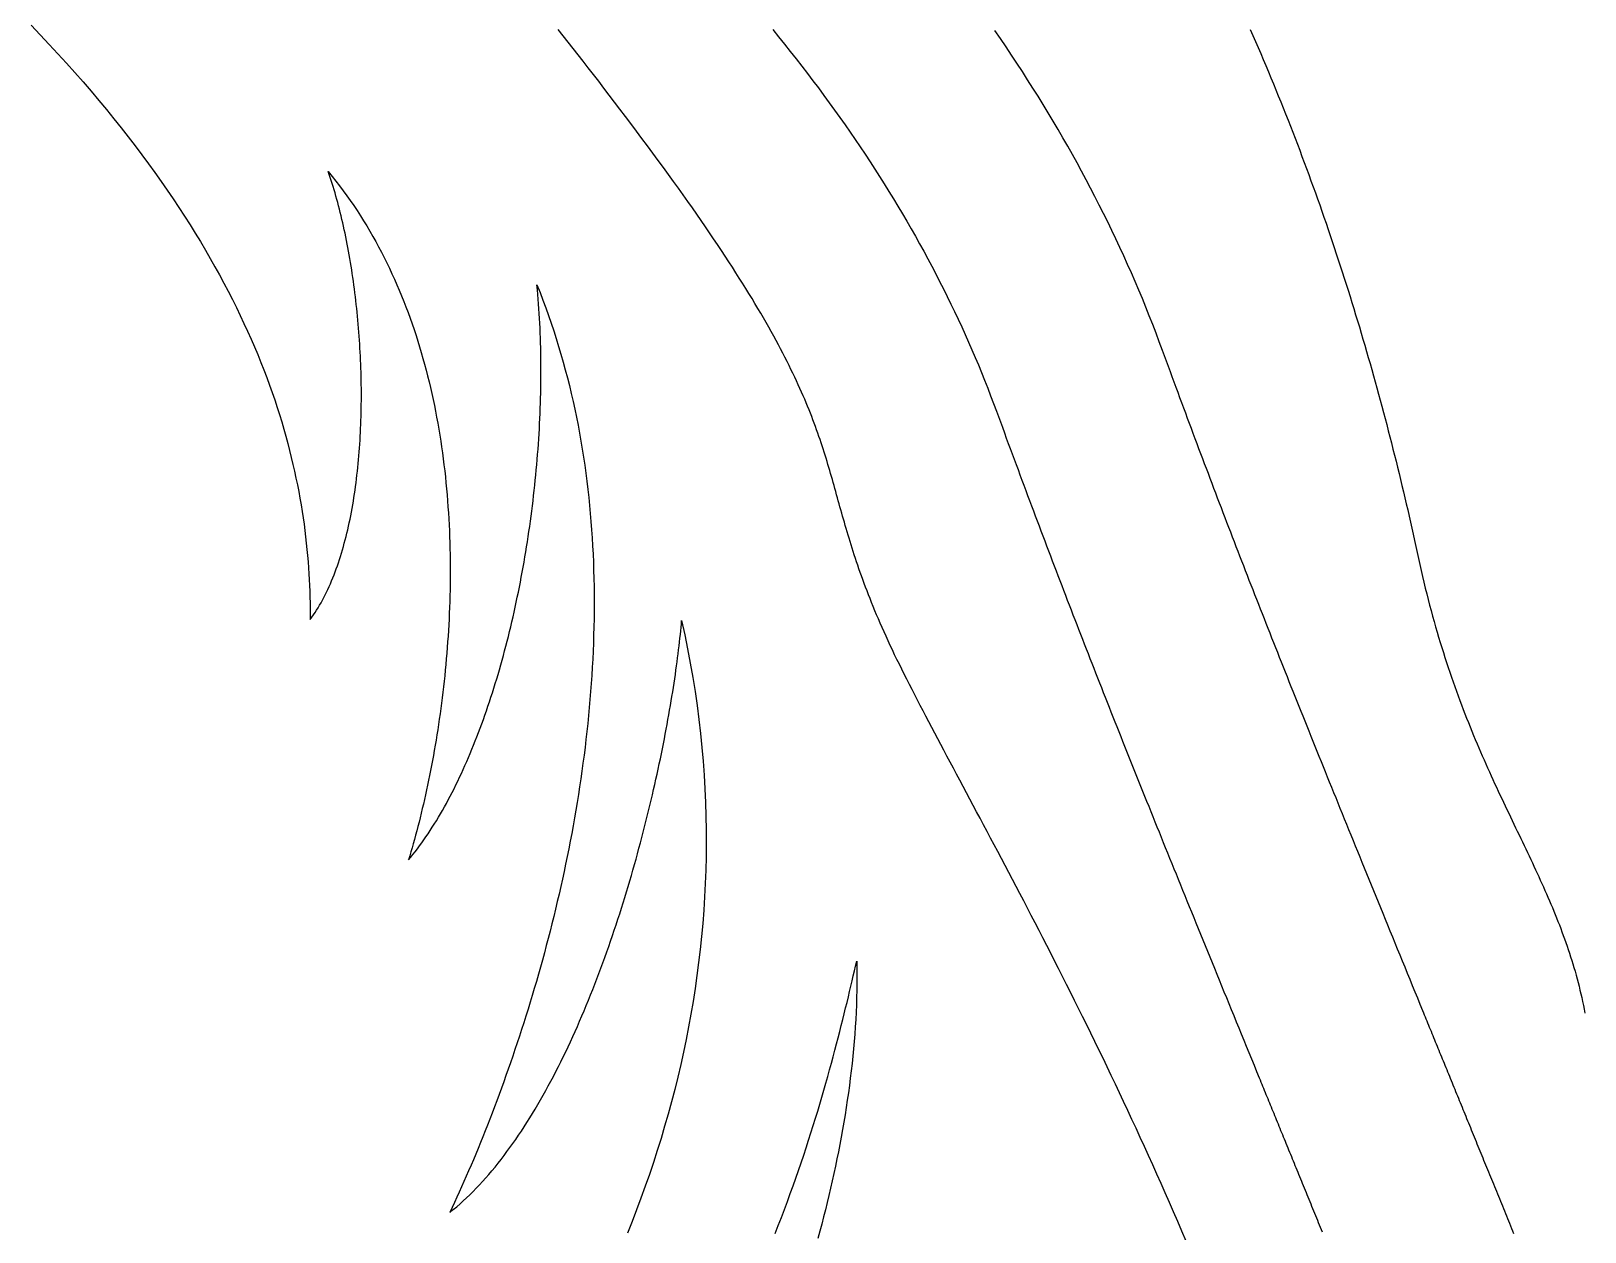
# Model space of a CAD drawing. Extents: x 5 to 105, y 2 to 136.
# Drawn here: x 67.55 to 79.11, y 52.57 to 61.5 of the extents above; entities that cross this region are included whole.
import ezdxf

# ---------------------------------------------------------------- set-up
doc = ezdxf.new("R2010")
doc.units = 0
doc.layers.get('0').update_dxf_attribs({"linetype": 'CONTINUOUS'})

msp = doc.modelspace()

# ---------------------------------------------------------------- linework, layer by layer
at = {"color": 7}
msp.add_lwpolyline([(69.6278, 57.1214), (69.6278, 57.1214)], close=True, dxfattribs=at)
for points in [[(67.5504, 61.5413, 0), (67.6184, 61.4702, 0), (67.685, 61.3995, 0), (67.7501, 61.329, 0), (67.8138, 61.259, 0), (67.876, 61.1892, 0), (67.9369, 61.1198, 0), (67.9964, 61.0508, 0), (68.0545, 60.9821, 0), (68.1112, 60.9138, 0), (68.1667, 60.8458, 0), (68.2208, 60.7782, 0), (68.2735, 60.711, 0), (68.325, 60.644, 0), (68.3752, 60.5775, 0), (68.4242, 60.5113, 0), (68.4719, 60.4455, 0), (68.5183, 60.38, 0), (68.5636, 60.3149, 0), (68.6076, 60.2502, 0), (68.6505, 60.1858, 0), (68.6922, 60.1218, 0), (68.7327, 60.0582, 0), (68.7721, 59.995, 0), (68.8103, 59.9321, 0), (68.8475, 59.8696, 0), (68.8835, 59.8074, 0), (68.9185, 59.7457, 0), (68.9524, 59.6843, 0), (68.9853, 59.6232, 0), (69.0171, 59.5626, 0), (69.0479, 59.5024, 0), (69.0777, 59.4425, 0), (69.1065, 59.383, 0), (69.1344, 59.3239, 0), (69.1612, 59.2652, 0), (69.1872, 59.2068, 0), (69.2122, 59.1489, 0), (69.2363, 59.0913, 0), (69.2595, 59.0341, 0), (69.2818, 58.9774, 0), (69.3033, 58.921, 0), (69.3239, 58.865, 0), (69.3436, 58.8094, 0), (69.3626, 58.7542, 0), (69.3807, 58.6994, 0), (69.3981, 58.645, 0), (69.4147, 58.5909, 0), (69.4305, 58.5373, 0), (69.4456, 58.4841, 0), (69.4599, 58.4313, 0), (69.4735, 58.3789, 0), (69.4865, 58.3269, 0), (69.4987, 58.2753, 0), (69.5103, 58.2241, 0), (69.5212, 58.1734, 0), (69.5315, 58.123, 0), (69.5412, 58.0731, 0), (69.5503, 58.0235, 0), (69.5588, 57.9744, 0), (69.5667, 57.9257, 0), (69.574, 57.8774, 0), (69.5808, 57.8295, 0), (69.587, 57.7821, 0), (69.5928, 57.735, 0), (69.598, 57.6884, 0), (69.6028, 57.6422, 0), (69.6071, 57.5965, 0), (69.6109, 57.5511, 0), (69.6143, 57.5062, 0), (69.6173, 57.4617, 0), (69.6199, 57.4177, 0), (69.6221, 57.374, 0), (69.6239, 57.3308, 0), (69.6253, 57.2881, 0), (69.6264, 57.2458, 0), (69.6272, 57.2039, 0), (69.6276, 57.1624, 0), (69.6278, 57.1214, 0)], [(72.0949, 60.6994, 0), (72.0534, 60.7549, 0), (72.0122, 60.8098, 0), (71.9714, 60.8639, 0), (71.931, 60.9174, 0), (71.8909, 60.9702, 0), (71.8513, 61.0223, 0), (71.8119, 61.0738, 0), (71.7729, 61.1247, 0), (71.7343, 61.175, 0), (71.6959, 61.2246, 0), (71.6579, 61.2736, 0), (71.6202, 61.322, 0), (71.5827, 61.3698, 0), (71.5456, 61.417, 0), (71.5087, 61.4636, 0), (71.4721, 61.5097, 0)], [(73.0674, 61.5093, 0), (73.1116, 61.4552, 0), (73.1553, 61.401, 0), (73.1986, 61.3468, 0), (73.2414, 61.2925, 0), (73.2837, 61.2382, 0), (73.3256, 61.1838, 0), (73.367, 61.1294, 0), (73.4079, 61.0749, 0), (73.4484, 61.0203, 0), (73.4884, 60.9657, 0), (73.5279, 60.911, 0), (73.567, 60.8563, 0), (73.6056, 60.8015, 0), (73.6437, 60.7466, 0), (73.6814, 60.6917, 0), (73.7186, 60.6367, 0), (73.7554, 60.5817, 0), (73.7916, 60.5266, 0), (73.8275, 60.4714, 0), (73.8628, 60.4162, 0), (73.8977, 60.3609, 0), (73.9322, 60.3056, 0), (73.9662, 60.2502, 0), (73.9997, 60.1947, 0), (74.0327, 60.1392, 0), (74.0653, 60.0836, 0), (74.0975, 60.0279, 0), (74.1292, 59.9722, 0), (74.1604, 59.9164, 0), (74.1912, 59.8605, 0), (74.2215, 59.8046, 0), (74.2513, 59.7486, 0), (74.2807, 59.6925, 0), (74.3096, 59.6364, 0), (74.3381, 59.5802, 0), (74.3661, 59.5239, 0), (74.3937, 59.4676, 0), (74.4208, 59.4112, 0), (74.4475, 59.3547, 0), (74.4737, 59.2981, 0), (74.4994, 59.2415, 0), (74.5247, 59.1848, 0), (74.5495, 59.1281, 0), (74.5739, 59.0713, 0), (74.5979, 59.0144, 0), (74.6213, 58.9574, 0), (74.6444, 58.9003, 0), (74.6669, 58.8432, 0), (74.689, 58.786, 0), (74.7107, 58.7288, 0), (74.7319, 58.6714, 0)], [(75.9675, 59.1233, 0), (75.9437, 59.1877, 0), (75.9194, 59.2519, 0), (75.8946, 59.3161, 0), (75.8694, 59.3802, 0), (75.8436, 59.4442, 0), (75.8174, 59.5081, 0), (75.7907, 59.5719, 0), (75.7635, 59.6356, 0), (75.7358, 59.6992, 0), (75.7076, 59.7627, 0), (75.679, 59.8261, 0), (75.6498, 59.8894, 0), (75.6202, 59.9526, 0), (75.5901, 60.0157, 0), (75.5595, 60.0788, 0), (75.5284, 60.1417, 0), (75.4968, 60.2045, 0), (75.4647, 60.2673, 0), (75.4321, 60.3299, 0), (75.3991, 60.3925, 0), (75.3656, 60.455, 0), (75.3315, 60.5173, 0), (75.297, 60.5796, 0), (75.262, 60.6418, 0), (75.2265, 60.7039, 0), (75.1905, 60.7659, 0), (75.154, 60.8279, 0), (75.117, 60.8897, 0), (75.0795, 60.9514, 0), (75.0416, 61.0131, 0), (75.0031, 61.0747, 0), (74.9642, 61.1361, 0), (74.9247, 61.1975, 0), (74.8848, 61.2588, 0), (74.8443, 61.3201, 0), (74.8034, 61.3812, 0), (74.762, 61.4423, 0), (74.72, 61.5032, 0)], [(76.6201, 61.5097, 0), (76.6398, 61.465, 0), (76.6593, 61.4203, 0), (76.6787, 61.3755, 0), (76.698, 61.3307, 0), (76.7171, 61.2859, 0), (76.7361, 61.2411, 0), (76.755, 61.1963, 0), (76.7737, 61.1514, 0), (76.7923, 61.1065, 0), (76.8108, 61.0616, 0), (76.8291, 61.0167, 0), (76.8473, 60.9717, 0), (76.8654, 60.9267, 0), (76.8833, 60.8817, 0), (76.9011, 60.8367, 0), (76.9187, 60.7917, 0), (76.9363, 60.7466, 0), (76.9537, 60.7015, 0), (76.971, 60.6565, 0), (76.9881, 60.6113, 0), (77.0051, 60.5662, 0), (77.022, 60.5211, 0), (77.0388, 60.4759, 0), (77.0554, 60.4307, 0), (77.0719, 60.3855, 0), (77.0883, 60.3403, 0), (77.1046, 60.2951, 0), (77.1207, 60.2499, 0), (77.1367, 60.2046, 0), (77.1526, 60.1594, 0), (77.1684, 60.1141, 0), (77.184, 60.0688, 0), (77.1995, 60.0235, 0), (77.215, 59.9782, 0), (77.2302, 59.9329, 0), (77.2454, 59.8876, 0), (77.2604, 59.8423, 0), (77.2754, 59.7969, 0), (77.2902, 59.7516, 0), (77.3049, 59.7062, 0), (77.3194, 59.6608, 0), (77.3339, 59.6155, 0), (77.3482, 59.5701, 0), (77.3624, 59.5247, 0), (77.3765, 59.4793, 0), (77.3905, 59.4339, 0), (77.4044, 59.3885, 0), (77.4182, 59.3431, 0), (77.4318, 59.2977, 0), (77.4454, 59.2523, 0), (77.4588, 59.2069, 0), (77.4721, 59.1615, 0), (77.4853, 59.116, 0), (77.4984, 59.0706, 0), (77.5114, 59.0252, 0), (77.5243, 58.9798, 0), (77.537, 58.9344, 0), (77.5497, 58.8889, 0), (77.5622, 58.8435, 0), (77.5747, 58.7981, 0), (77.587, 58.7527, 0), (77.5993, 58.7073, 0), (77.6114, 58.6619, 0), (77.6234, 58.6165, 0), (77.6353, 58.5711, 0), (77.6471, 58.5257, 0), (77.6588, 58.4803, 0), (77.6705, 58.4349, 0), (77.682, 58.3895, 0), (77.6934, 58.3442, 0), (77.7047, 58.2988, 0), (77.7159, 58.2535, 0), (77.727, 58.2081, 0), (77.738, 58.1628, 0), (77.7489, 58.1174, 0), (77.7597, 58.0721, 0), (77.7704, 58.0268, 0), (77.781, 57.9815, 0), (77.7915, 57.9362, 0), (77.8019, 57.8909, 0), (77.8123, 57.8457, 0), (77.8225, 57.8004, 0), (77.8326, 57.7552, 0), (77.8427, 57.71, 0), (77.8526, 57.6647, 0), (77.8625, 57.6195, 0), (77.8722, 57.5744, 0)], [(74.0279, 56.7512, 0), (74.0097, 56.7879, 0), (73.992, 56.8239, 0), (73.9748, 56.8595, 0), (73.9581, 56.8944, 0), (73.9419, 56.9289, 0), (73.9261, 56.9628, 0), (73.9108, 56.9962, 0), (73.8959, 57.0292, 0), (73.8815, 57.0616, 0), (73.8675, 57.0936, 0), (73.8539, 57.1251, 0), (73.8407, 57.1562, 0), (73.8278, 57.1868, 0), (73.8154, 57.2171, 0), (73.8033, 57.2469, 0), (73.7916, 57.2762, 0), (73.7802, 57.3052, 0), (73.7691, 57.3339, 0), (73.7584, 57.3621, 0), (73.748, 57.39, 0), (73.7379, 57.4176, 0), (73.728, 57.4448, 0), (73.7185, 57.4717, 0), (73.7092, 57.4982, 0), (73.7001, 57.5245, 0), (73.6913, 57.5505, 0), (73.6828, 57.5762, 0), (73.6744, 57.6017, 0), (73.6663, 57.6269, 0), (73.6584, 57.6518, 0), (73.6506, 57.6765, 0), (73.643, 57.701, 0), (73.6356, 57.7253, 0), (73.6284, 57.7494, 0), (73.6213, 57.7733, 0), (73.6143, 57.797, 0), (73.6074, 57.8206, 0), (73.6007, 57.844, 0), (73.594, 57.8672, 0), (73.5875, 57.8904, 0), (73.581, 57.9134, 0), (73.5746, 57.9363, 0), (73.5682, 57.9591, 0), (73.5619, 57.9819, 0), (73.5556, 58.0045, 0), (73.5494, 58.0271, 0), (73.5431, 58.0497, 0), (73.5369, 58.0722, 0), (73.5306, 58.0947, 0), (73.5243, 58.1171, 0), (73.518, 58.1396, 0), (73.5116, 58.1621, 0), (73.5052, 58.1845, 0), (73.4987, 58.2071, 0), (73.4921, 58.2296, 0), (73.4855, 58.2522, 0), (73.4787, 58.2749, 0), (73.4718, 58.2976, 0), (73.4648, 58.3205, 0), (73.4577, 58.3434, 0), (73.4505, 58.3665, 0), (73.443, 58.3896, 0), (73.4354, 58.4129, 0), (73.4277, 58.4364, 0), (73.4197, 58.4599, 0), (73.4115, 58.4837, 0), (73.4032, 58.5076, 0), (73.3946, 58.5318, 0), (73.3857, 58.5561, 0), (73.3767, 58.5806, 0), (73.3673, 58.6054, 0), (73.3577, 58.6304, 0), (73.3479, 58.6556, 0), (73.3377, 58.6811, 0), (73.3272, 58.7069, 0), (73.3165, 58.7329, 0), (73.3054, 58.7593, 0), (73.2939, 58.7859, 0), (73.2822, 58.8129, 0), (73.27, 58.8402, 0), (73.2575, 58.8678, 0), (73.2447, 58.8958, 0), (73.2314, 58.9241, 0), (73.2178, 58.9528, 0), (73.2037, 58.9819, 0), (73.1892, 59.0113, 0), (73.1743, 59.0412, 0), (73.1589, 59.0715, 0), (73.1431, 59.1022, 0), (73.1268, 59.1334, 0), (73.11, 59.165, 0), (73.0927, 59.1971, 0), (73.075, 59.2296, 0), (73.0567, 59.2627, 0), (73.0379, 59.2962, 0), (73.0186, 59.3302, 0), (72.9987, 59.3648, 0), (72.9783, 59.3999, 0), (72.9573, 59.4355, 0), (72.9358, 59.4717, 0), (72.9136, 59.5085, 0), (72.8909, 59.5458, 0), (72.8675, 59.5837, 0), (72.8435, 59.6222, 0), (72.8189, 59.6613, 0), (72.7937, 59.7011, 0), (72.7677, 59.7414, 0), (72.7412, 59.7825, 0), (72.7139, 59.8241, 0), (72.686, 59.8665, 0), (72.6573, 59.9095, 0), (72.628, 59.9532, 0), (72.5979, 59.9976, 0), (72.5671, 60.0428, 0), (72.5355, 60.0886, 0), (72.5032, 60.1352, 0), (72.4702, 60.1825, 0), (72.4363, 60.2306, 0), (72.4017, 60.2795, 0), (72.3663, 60.3291, 0), (72.33, 60.3795, 0), (72.293, 60.4308, 0), (72.2551, 60.4828, 0), (72.2163, 60.5357, 0), (72.1767, 60.5894, 0), (72.1363, 60.644, 0), (72.0949, 60.6994, 0)], [(69.6278, 57.1214, 0), (69.6398, 57.1381, 0), (69.6516, 57.1552, 0), (69.6632, 57.1726, 0), (69.6747, 57.1904, 0), (69.6858, 57.2086, 0), (69.6968, 57.2271, 0), (69.7076, 57.246, 0), (69.7182, 57.2652, 0), (69.7285, 57.2847, 0), (69.7387, 57.3046, 0), (69.7486, 57.3248, 0), (69.7584, 57.3453, 0), (69.7679, 57.3661, 0), (69.7772, 57.3873, 0), (69.7864, 57.4087, 0), (69.7953, 57.4305, 0), (69.8041, 57.4525, 0), (69.8126, 57.4748, 0), (69.8209, 57.4974, 0), (69.8291, 57.5203, 0), (69.837, 57.5435, 0), (69.8448, 57.5669, 0), (69.8523, 57.5906, 0), (69.8597, 57.6145, 0), (69.8669, 57.6387, 0), (69.8739, 57.6631, 0), (69.8807, 57.6878, 0), (69.8873, 57.7127, 0), (69.8937, 57.7379, 0), (69.8999, 57.7632, 0), (69.906, 57.7888, 0), (69.9118, 57.8146, 0), (69.9175, 57.8406, 0), (69.923, 57.8668, 0), (69.9283, 57.8932, 0), (69.9334, 57.9198, 0), (69.9384, 57.9466, 0), (69.9432, 57.9736, 0), (69.9478, 58.0007, 0), (69.9522, 58.0281, 0), (69.9564, 58.0555, 0), (69.9605, 58.0832, 0), (69.9643, 58.111, 0), (69.9681, 58.1389, 0), (69.9716, 58.167, 0), (69.975, 58.1952, 0), (69.9781, 58.2236, 0), (69.9812, 58.2521, 0), (69.984, 58.2807, 0), (69.9867, 58.3094, 0), (69.9892, 58.3382, 0), (69.9916, 58.3672, 0), (69.9938, 58.3962, 0), (69.9958, 58.4254, 0), (69.9976, 58.4546, 0), (69.9993, 58.4839, 0), (70.0009, 58.5133, 0), (70.0022, 58.5428, 0), (70.0035, 58.5724, 0), (70.0045, 58.602, 0), (70.0054, 58.6316, 0), (70.0061, 58.6614, 0), (70.0067, 58.6911, 0), (70.0071, 58.7209, 0), (70.0074, 58.7508, 0), (70.0075, 58.7807, 0), (70.0075, 58.8106, 0), (70.0073, 58.8405, 0), (70.007, 58.8705, 0), (70.0065, 58.9004, 0), (70.0058, 58.9304, 0), (70.0051, 58.9603, 0), (70.0041, 58.9903, 0), (70.003, 59.0203, 0), (70.0018, 59.0502, 0), (70.0005, 59.0801, 0), (69.9989, 59.11, 0), (69.9973, 59.1398, 0), (69.9955, 59.1696, 0), (69.9936, 59.1994, 0), (69.9915, 59.2291, 0), (69.9893, 59.2588, 0), (69.9869, 59.2884, 0), (69.9844, 59.318, 0), (69.9818, 59.3475, 0), (69.9791, 59.3769, 0), (69.9762, 59.4062, 0), (69.9732, 59.4354, 0), (69.97, 59.4646, 0), (69.9667, 59.4936, 0), (69.9633, 59.5226, 0), (69.9597, 59.5514, 0), (69.9561, 59.5802, 0), (69.9523, 59.6088, 0), (69.9483, 59.6373, 0), (69.9443, 59.6657, 0), (69.9401, 59.6939, 0), (69.9358, 59.722, 0), (69.9314, 59.75, 0), (69.9268, 59.7778, 0), (69.9222, 59.8054, 0), (69.9174, 59.8329, 0), (69.9125, 59.8602, 0), (69.9074, 59.8874, 0), (69.9023, 59.9144, 0), (69.8971, 59.9412, 0), (69.8917, 59.9678, 0), (69.8862, 59.9942, 0), (69.8806, 60.0204, 0), (69.8749, 60.0464, 0), (69.8691, 60.0722, 0), (69.8631, 60.0978, 0), (69.8571, 60.1232, 0), (69.8509, 60.1484, 0), (69.8447, 60.1733, 0), (69.8383, 60.198, 0), (69.8318, 60.2225, 0), (69.8252, 60.2467, 0), (69.8186, 60.2706, 0), (69.8118, 60.2943, 0), (69.8049, 60.3178, 0), (69.7979, 60.341, 0), (69.7908, 60.3639, 0), (69.7836, 60.3865, 0), (69.7763, 60.4088, 0), (69.769, 60.4309, 0), (69.7615, 60.4527, 0)], [(69.7615, 60.4527, 0), (69.7901, 60.4175, 0), (69.8182, 60.382, 0), (69.8457, 60.3462, 0), (69.8727, 60.3101, 0), (69.8992, 60.2737, 0), (69.9252, 60.2369, 0), (69.9506, 60.1998, 0), (69.9755, 60.1625, 0), (69.9999, 60.1248, 0), (70.0238, 60.0869, 0), (70.0472, 60.0487, 0), (70.07, 60.0102, 0), (70.0924, 59.9714, 0), (70.1143, 59.9324, 0), (70.1357, 59.8932, 0), (70.1566, 59.8536, 0), (70.177, 59.8139, 0), (70.1969, 59.7739, 0), (70.2164, 59.7336, 0), (70.2353, 59.6932, 0), (70.2538, 59.6525, 0), (70.2719, 59.6116, 0), (70.2895, 59.5705, 0), (70.3066, 59.5292, 0), (70.3233, 59.4877, 0), (70.3395, 59.446, 0), (70.3553, 59.4041, 0), (70.3706, 59.3621, 0), (70.3855, 59.3199, 0), (70.4, 59.2775, 0), (70.4141, 59.2349, 0), (70.4277, 59.1923, 0), (70.4409, 59.1494, 0), (70.4536, 59.1064, 0), (70.466, 59.0633, 0), (70.478, 59.0201, 0), (70.4895, 58.9767, 0), (70.5006, 58.9332, 0), (70.5114, 58.8896, 0), (70.5217, 58.8459, 0), (70.5317, 58.8021, 0), (70.5413, 58.7582, 0), (70.5505, 58.7143, 0), (70.5593, 58.6702, 0), (70.5677, 58.6261, 0), (70.5758, 58.5819, 0), (70.5835, 58.5376, 0), (70.5908, 58.4933, 0), (70.5978, 58.449, 0), (70.6044, 58.4045, 0), (70.6107, 58.3601, 0), (70.6166, 58.3156, 0), (70.6222, 58.2711, 0), (70.6275, 58.2266, 0), (70.6324, 58.1821, 0), (70.637, 58.1375, 0), (70.6412, 58.093, 0), (70.6451, 58.0484, 0), (70.6487, 58.0039, 0), (70.652, 57.9594, 0), (70.655, 57.9149, 0), (70.6577, 57.8704, 0), (70.66, 57.826, 0), (70.6621, 57.7816, 0), (70.6639, 57.7373, 0), (70.6653, 57.693, 0), (70.6665, 57.6488, 0), (70.6674, 57.6046, 0), (70.6681, 57.5605, 0), (70.6684, 57.5165, 0), (70.6685, 57.4726, 0), (70.6683, 57.4288, 0), (70.6678, 57.385, 0), (70.6671, 57.3414, 0), (70.6661, 57.2978, 0), (70.6649, 57.2544, 0), (70.6634, 57.2111, 0), (70.6617, 57.1679, 0), (70.6597, 57.1249, 0), (70.6575, 57.082, 0), (70.6551, 57.0392, 0), (70.6524, 56.9966, 0), (70.6495, 56.9542, 0), (70.6464, 56.9119, 0), (70.643, 56.8697, 0), (70.6395, 56.8278, 0), (70.6357, 56.786, 0), (70.6318, 56.7444, 0), (70.6276, 56.703, 0), (70.6232, 56.6618, 0), (70.6187, 56.6208, 0), (70.6139, 56.5801, 0), (70.609, 56.5395, 0), (70.6039, 56.4992, 0), (70.5986, 56.4591, 0), (70.5931, 56.4192, 0), (70.5874, 56.3795, 0), (70.5816, 56.3401, 0), (70.5756, 56.301, 0), (70.5695, 56.2621, 0), (70.5632, 56.2235, 0), (70.5568, 56.1852, 0), (70.5502, 56.1471, 0), (70.5434, 56.1093, 0), (70.5366, 56.0718, 0), (70.5296, 56.0346, 0), (70.5224, 55.9977, 0), (70.5151, 55.9612, 0), (70.5077, 55.9249, 0), (70.5002, 55.8889, 0), (70.4926, 55.8533, 0), (70.4849, 55.818, 0), (70.477, 55.783, 0), (70.469, 55.7484, 0), (70.461, 55.7142, 0), (70.4528, 55.6802, 0), (70.4446, 55.6467, 0), (70.4363, 55.6135, 0), (70.4278, 55.5807, 0), (70.4193, 55.5483, 0), (70.4108, 55.5162, 0), (70.4021, 55.4846, 0), (70.3934, 55.4533, 0), (70.3846, 55.4225, 0), (70.3758, 55.392, 0), (70.3669, 55.362, 0), (70.3579, 55.3324, 0)], [(70.3579, 55.3324, 0), (70.3746, 55.3525, 0), (70.3912, 55.3731, 0), (70.4076, 55.394, 0), (70.424, 55.4154, 0), (70.4402, 55.4371, 0), (70.4563, 55.4592, 0), (70.4723, 55.4817, 0), (70.4881, 55.5046, 0), (70.5038, 55.5278, 0), (70.5195, 55.5515, 0), (70.5349, 55.5755, 0), (70.5503, 55.5998, 0), (70.5655, 55.6246, 0), (70.5806, 55.6496, 0), (70.5956, 55.675, 0), (70.6104, 55.7008, 0), (70.6251, 55.7269, 0), (70.6397, 55.7533, 0), (70.6542, 55.7801, 0), (70.6685, 55.8072, 0), (70.6827, 55.8346, 0), (70.6968, 55.8623, 0), (70.7107, 55.8904, 0), (70.7245, 55.9187, 0), (70.7382, 55.9474, 0), (70.7517, 55.9763, 0), (70.7651, 56.0055, 0), (70.7783, 56.0351, 0), (70.7915, 56.0649, 0), (70.8045, 56.0949, 0), (70.8173, 56.1253, 0), (70.83, 56.1559, 0), (70.8426, 56.1868, 0), (70.855, 56.218, 0), (70.8673, 56.2494, 0), (70.8795, 56.281, 0), (70.8915, 56.3129, 0), (70.9033, 56.3451, 0), (70.9151, 56.3775, 0), (70.9266, 56.4101, 0), (70.9381, 56.4429, 0), (70.9494, 56.476, 0), (70.9605, 56.5093, 0), (70.9715, 56.5428, 0), (70.9824, 56.5765, 0), (70.9931, 56.6104, 0), (71.0036, 56.6445, 0), (71.0141, 56.6788, 0), (71.0243, 56.7133, 0), (71.0344, 56.748, 0), (71.0444, 56.7828, 0), (71.0542, 56.8179, 0), (71.0639, 56.8531, 0), (71.0734, 56.8885, 0), (71.0827, 56.924, 0), (71.0919, 56.9597, 0), (71.101, 56.9956, 0), (71.1099, 57.0316, 0), (71.1186, 57.0677, 0), (71.1272, 57.104, 0), (71.1356, 57.1404, 0), (71.1439, 57.1769, 0), (71.152, 57.2136, 0), (71.16, 57.2504, 0), (71.1678, 57.2873, 0), (71.1754, 57.3244, 0), (71.1829, 57.3615, 0), (71.1902, 57.3987, 0), (71.1973, 57.436, 0), (71.2043, 57.4735, 0), (71.2112, 57.511, 0), (71.2178, 57.5486, 0), (71.2243, 57.5862, 0), (71.2307, 57.624, 0), (71.2368, 57.6618, 0), (71.2428, 57.6997, 0), (71.2487, 57.7376, 0), (71.2543, 57.7756, 0), (71.2598, 57.8137, 0), (71.2652, 57.8518, 0), (71.2703, 57.8899, 0), (71.2753, 57.9281, 0), (71.2802, 57.9663, 0), (71.2848, 58.0046, 0), (71.2893, 58.0428, 0), (71.2936, 58.0811, 0), (71.2977, 58.1194, 0), (71.3017, 58.1577, 0), (71.3055, 58.196, 0), (71.3091, 58.2343, 0), (71.3125, 58.2726, 0), (71.3158, 58.3109, 0), (71.3189, 58.3492, 0), (71.3218, 58.3875, 0), (71.3245, 58.4257, 0), (71.3271, 58.4639, 0), (71.3295, 58.5021, 0), (71.3316, 58.5403, 0), (71.3337, 58.5784, 0), (71.3355, 58.6164, 0), (71.3371, 58.6544, 0), (71.3386, 58.6924, 0), (71.3399, 58.7303, 0), (71.341, 58.7681, 0), (71.3419, 58.8059, 0), (71.3426, 58.8435, 0), (71.3432, 58.8811, 0), (71.3435, 58.9187, 0), (71.3437, 58.9561, 0), (71.3437, 58.9934, 0), (71.3435, 59.0307, 0), (71.3431, 59.0678, 0), (71.3425, 59.1049, 0), (71.3417, 59.1418, 0), (71.3408, 59.1786, 0), (71.3396, 59.2153, 0), (71.3383, 59.2519, 0), (71.3367, 59.2883, 0), (71.335, 59.3246, 0), (71.3331, 59.3608, 0), (71.331, 59.3968, 0), (71.3287, 59.4327, 0), (71.3261, 59.4684, 0), (71.3234, 59.5039, 0), (71.3205, 59.5393, 0), (71.3174, 59.5746, 0), (71.3141, 59.6096, 0)], [(71.3141, 59.6096, 0), (71.3366, 59.5532, 0), (71.3584, 59.4965, 0), (71.3796, 59.4396, 0), (71.4, 59.3826, 0), (71.4198, 59.3253, 0), (71.4389, 59.2679, 0), (71.4574, 59.2103, 0), (71.4753, 59.1525, 0), (71.4924, 59.0945, 0), (71.509, 59.0364, 0), (71.5249, 58.9781, 0), (71.5402, 58.9197, 0), (71.5549, 58.8611, 0), (71.569, 58.8024, 0), (71.5825, 58.7436, 0), (71.5953, 58.6846, 0), (71.6076, 58.6255, 0), (71.6193, 58.5663, 0), (71.6304, 58.507, 0), (71.6409, 58.4476, 0), (71.6508, 58.3881, 0), (71.6602, 58.3285, 0), (71.6691, 58.2688, 0), (71.6773, 58.209, 0), (71.6851, 58.1492, 0), (71.6922, 58.0892, 0), (71.6989, 58.0292, 0), (71.705, 57.9692, 0), (71.7106, 57.9091, 0), (71.7157, 57.849, 0), (71.7202, 57.7888, 0), (71.7243, 57.7286, 0), (71.7279, 57.6684, 0), (71.7309, 57.6081, 0), (71.7335, 57.5478, 0), (71.7356, 57.4875, 0), (71.7372, 57.4272, 0), (71.7383, 57.3669, 0), (71.739, 57.3067, 0), (71.7392, 57.2464, 0), (71.739, 57.1861, 0), (71.7383, 57.1259, 0), (71.7372, 57.0657, 0), (71.7356, 57.0055, 0), (71.7336, 56.9454, 0), (71.7312, 56.8853, 0), (71.7284, 56.8253, 0), (71.7251, 56.7654, 0), (71.7215, 56.7055, 0), (71.7174, 56.6456, 0), (71.713, 56.5859, 0), (71.7081, 56.5262, 0), (71.7029, 56.4666, 0), (71.6973, 56.4071, 0), (71.6914, 56.3478, 0), (71.685, 56.2885, 0), (71.6783, 56.2293, 0), (71.6713, 56.1702, 0), (71.6639, 56.1113, 0), (71.6561, 56.0525, 0), (71.6481, 55.9938, 0), (71.6397, 55.9353, 0), (71.6309, 55.8769, 0), (71.6219, 55.8187, 0), (71.6125, 55.7606, 0), (71.6029, 55.7027, 0), (71.5929, 55.645, 0), (71.5826, 55.5874, 0), (71.5721, 55.53, 0), (71.5612, 55.4728, 0), (71.5501, 55.4158, 0), (71.5387, 55.359, 0), (71.5271, 55.3024, 0), (71.5152, 55.2461, 0), (71.503, 55.1899, 0), (71.4906, 55.1339, 0), (71.478, 55.0782, 0), (71.4651, 55.0227, 0), (71.452, 54.9675, 0), (71.4386, 54.9125, 0), (71.425, 54.8577, 0), (71.4113, 54.8032, 0), (71.3973, 54.749, 0), (71.3831, 54.695, 0), (71.3687, 54.6413, 0), (71.3542, 54.5879, 0), (71.3394, 54.5348, 0), (71.3245, 54.4819, 0), (71.3094, 54.4294, 0), (71.2941, 54.3771, 0), (71.2787, 54.3252, 0), (71.2631, 54.2736, 0), (71.2474, 54.2223, 0), (71.2315, 54.1713, 0), (71.2155, 54.1207, 0), (71.1994, 54.0704, 0), (71.1831, 54.0205, 0), (71.1667, 53.9709, 0), (71.1502, 53.9216, 0), (71.1336, 53.8727, 0), (71.1169, 53.8242, 0), (71.1001, 53.7761, 0), (71.0832, 53.7283, 0), (71.0663, 53.6809, 0), (71.0492, 53.6339, 0), (71.0321, 53.5873, 0), (71.0149, 53.5411, 0), (70.9977, 53.4954, 0), (70.9804, 53.45, 0), (70.963, 53.405, 0), (70.9456, 53.3605, 0), (70.9282, 53.3164, 0), (70.9107, 53.2727, 0), (70.8933, 53.2295, 0), (70.8758, 53.1868, 0), (70.8582, 53.1444, 0), (70.8407, 53.1026, 0), (70.8232, 53.0612, 0), (70.8057, 53.0203, 0), (70.7882, 52.9798, 0), (70.7707, 52.9399, 0), (70.7532, 52.9004, 0), (70.7358, 52.8614, 0), (70.7184, 52.823, 0), (70.701, 52.785, 0), (70.6837, 52.7475, 0), (70.6664, 52.7106, 0)], [(77.9047, 54.2091, 0), (77.8853, 54.2564, 0), (77.8661, 54.3034, 0), (77.847, 54.3502, 0), (77.828, 54.3966, 0), (77.8091, 54.4428, 0), (77.7903, 54.4886, 0), (77.7717, 54.5343, 0), (77.7531, 54.5796, 0), (77.7347, 54.6247, 0), (77.7164, 54.6695, 0), (77.6981, 54.714, 0), (77.68, 54.7583, 0), (77.662, 54.8024, 0), (77.6441, 54.8462, 0), (77.6263, 54.8897, 0), (77.6086, 54.933, 0), (77.591, 54.9761, 0), (77.5736, 55.019, 0), (77.5562, 55.0616, 0), (77.5389, 55.104, 0), (77.5216, 55.1461, 0), (77.5045, 55.1881, 0), (77.4875, 55.2298, 0), (77.4706, 55.2713, 0), (77.4537, 55.3127, 0), (77.437, 55.3538, 0), (77.4203, 55.3947, 0), (77.4037, 55.4354, 0), (77.3872, 55.4759, 0), (77.3708, 55.5163, 0), (77.3545, 55.5564, 0), (77.3383, 55.5964, 0), (77.3221, 55.6362, 0), (77.306, 55.6759, 0), (77.29, 55.7153, 0), (77.274, 55.7546, 0), (77.2582, 55.7937, 0), (77.2424, 55.8327, 0), (77.2266, 55.8715, 0), (77.211, 55.9102, 0), (77.1954, 55.9487, 0), (77.1799, 55.9871, 0), (77.1644, 56.0254, 0), (77.1491, 56.0635, 0), (77.1337, 56.1014, 0), (77.1185, 56.1393, 0), (77.1033, 56.177, 0), (77.0881, 56.2146, 0), (77.073, 56.2521, 0), (77.058, 56.2895, 0), (77.043, 56.3267, 0), (77.0281, 56.3639, 0), (77.0133, 56.4009, 0), (76.9985, 56.4379, 0), (76.9837, 56.4748, 0), (76.969, 56.5115, 0), (76.9543, 56.5482, 0), (76.9397, 56.5848, 0), (76.9251, 56.6213, 0), (76.9106, 56.6578, 0), (76.8961, 56.6942, 0), (76.8817, 56.7305, 0), (76.8672, 56.7667, 0), (76.8529, 56.8029, 0), (76.8385, 56.839, 0), (76.8242, 56.8751, 0), (76.81, 56.9111, 0), (76.7958, 56.9471, 0), (76.7816, 56.983, 0), (76.7674, 57.0189, 0), (76.7533, 57.0548, 0), (76.7391, 57.0906, 0), (76.7251, 57.1264, 0), (76.711, 57.1622, 0), (76.697, 57.1979, 0), (76.683, 57.2337, 0), (76.669, 57.2694, 0), (76.655, 57.3051, 0), (76.641, 57.3409, 0), (76.6271, 57.3766, 0), (76.6132, 57.4123, 0), (76.5993, 57.448, 0), (76.5854, 57.4838, 0), (76.5715, 57.5195, 0), (76.5577, 57.5553, 0), (76.5438, 57.5911, 0), (76.5299, 57.6269, 0), (76.5161, 57.6628, 0), (76.5023, 57.6986, 0), (76.4884, 57.7345, 0), (76.4746, 57.7705, 0), (76.4608, 57.8065, 0), (76.4469, 57.8426, 0), (76.4331, 57.8787, 0), (76.4193, 57.9148, 0), (76.4054, 57.951, 0), (76.3916, 57.9873, 0), (76.3778, 58.0236, 0), (76.3639, 58.0601, 0), (76.35, 58.0965, 0), (76.3362, 58.1331, 0), (76.3223, 58.1697, 0), (76.3084, 58.2065, 0), (76.2945, 58.2433, 0), (76.2805, 58.2802, 0), (76.2666, 58.3172, 0), (76.2526, 58.3543, 0), (76.2387, 58.3915, 0), (76.2246, 58.4289, 0), (76.2106, 58.4663, 0), (76.1966, 58.5038, 0), (76.1825, 58.5415, 0), (76.1684, 58.5793, 0), (76.1543, 58.6172, 0), (76.1401, 58.6552, 0), (76.1259, 58.6934, 0), (76.1117, 58.7317, 0), (76.0975, 58.7702, 0), (76.0832, 58.8088, 0), (76.0689, 58.8475, 0), (76.0545, 58.8864, 0), (76.0401, 58.9255, 0), (76.0257, 58.9647, 0), (76.0112, 59.0041, 0), (75.9967, 59.0436, 0), (75.9821, 59.0834, 0), (75.9675, 59.1233, 0)], [(74.7319, 58.6714, 0), (74.7467, 58.631, 0), (74.7615, 58.5907, 0), (74.7762, 58.5507, 0), (74.7909, 58.5107, 0), (74.8055, 58.471, 0), (74.8201, 58.4314, 0), (74.8347, 58.392, 0), (74.8492, 58.3527, 0), (74.8636, 58.3136, 0), (74.8781, 58.2747, 0), (74.8925, 58.2359, 0), (74.9068, 58.1972, 0), (74.9212, 58.1587, 0), (74.9355, 58.1203, 0), (74.9498, 58.082, 0), (74.964, 58.0439, 0), (74.9783, 58.0058, 0), (74.9925, 57.9679, 0), (75.0066, 57.9302, 0), (75.0208, 57.8925, 0), (75.0349, 57.8549, 0), (75.049, 57.8175, 0), (75.0631, 57.7801, 0), (75.0772, 57.7429, 0), (75.0913, 57.7057, 0), (75.1053, 57.6686, 0), (75.1194, 57.6316, 0), (75.1334, 57.5947, 0), (75.1474, 57.5579, 0), (75.1614, 57.5211, 0), (75.1754, 57.4844, 0), (75.1894, 57.4478, 0), (75.2034, 57.4113, 0), (75.2174, 57.3748, 0), (75.2313, 57.3383, 0), (75.2453, 57.3019, 0), (75.2593, 57.2656, 0), (75.2733, 57.2293, 0), (75.2873, 57.193, 0), (75.3013, 57.1568, 0), (75.3153, 57.1206, 0), (75.3293, 57.0844, 0), (75.3433, 57.0483, 0), (75.3573, 57.0121, 0), (75.3713, 56.976, 0), (75.3854, 56.9399, 0), (75.3994, 56.9039, 0), (75.4135, 56.8678, 0), (75.4276, 56.8317, 0), (75.4417, 56.7956, 0), (75.4558, 56.7595, 0), (75.47, 56.7234, 0), (75.4841, 56.6873, 0), (75.4983, 56.6512, 0), (75.5125, 56.6151, 0), (75.5268, 56.5789, 0), (75.5411, 56.5427, 0), (75.5554, 56.5065, 0), (75.5697, 56.4702, 0), (75.584, 56.4339, 0), (75.5984, 56.3975, 0), (75.6129, 56.3611, 0), (75.6273, 56.3247, 0), (75.6418, 56.2882, 0), (75.6563, 56.2516, 0), (75.6709, 56.215, 0), (75.6855, 56.1783, 0), (75.7002, 56.1415, 0), (75.7149, 56.1047, 0), (75.7296, 56.0678, 0), (75.7444, 56.0308, 0), (75.7593, 55.9937, 0), (75.7741, 55.9565, 0), (75.7891, 55.9192, 0), (75.8041, 55.8819, 0), (75.8191, 55.8444, 0), (75.8342, 55.8068, 0), (75.8493, 55.7692, 0), (75.8646, 55.7314, 0), (75.8798, 55.6935, 0), (75.8951, 55.6554, 0), (75.9105, 55.6173, 0), (75.926, 55.579, 0), (75.9415, 55.5406, 0), (75.957, 55.502, 0), (75.9727, 55.4634, 0), (75.9884, 55.4245, 0), (76.0042, 55.3856, 0), (76.02, 55.3464, 0), (76.0359, 55.3072, 0), (76.0519, 55.2677, 0), (76.068, 55.2281, 0), (76.0841, 55.1884, 0), (76.1003, 55.1484, 0), (76.1166, 55.1083, 0), (76.133, 55.0681, 0), (76.1494, 55.0276, 0), (76.166, 54.987, 0), (76.1826, 54.9461, 0), (76.1993, 54.9051, 0), (76.2161, 54.8639, 0), (76.2329, 54.8224, 0), (76.2499, 54.7808, 0), (76.2669, 54.739, 0), (76.2841, 54.6969, 0), (76.3013, 54.6547, 0), (76.3187, 54.6122, 0), (76.3361, 54.5695, 0), (76.3536, 54.5266, 0), (76.3712, 54.4834, 0), (76.3889, 54.44, 0), (76.4068, 54.3964, 0), (76.4247, 54.3526, 0), (76.4427, 54.3084, 0), (76.4608, 54.2641, 0), (76.4791, 54.2195, 0), (76.4974, 54.1746, 0), (76.5159, 54.1295, 0), (76.5344, 54.0841, 0), (76.5531, 54.0384, 0), (76.5719, 53.9925, 0), (76.5908, 53.9463, 0), (76.6098, 53.8998, 0), (76.6289, 53.853, 0), (76.6482, 53.8059, 0), (76.6676, 53.7586, 0), (76.687, 53.7109, 0)], [(77.8722, 57.5744, 0), (77.882, 57.5294, 0), (77.892, 57.485, 0), (77.902, 57.4411, 0), (77.9123, 57.3977, 0), (77.9226, 57.3548, 0), (77.9332, 57.3123, 0), (77.9438, 57.2703, 0), (77.9546, 57.2288, 0), (77.9654, 57.1877, 0), (77.9765, 57.1471, 0), (77.9876, 57.107, 0), (77.9988, 57.0672, 0), (78.0102, 57.028, 0), (78.0217, 56.9891, 0), (78.0332, 56.9506, 0), (78.0449, 56.9126, 0), (78.0567, 56.875, 0), (78.0685, 56.8378, 0), (78.0805, 56.8009, 0), (78.0926, 56.7645, 0), (78.1047, 56.7284, 0), (78.1169, 56.6927, 0), (78.1292, 56.6574, 0), (78.1415, 56.6224, 0), (78.154, 56.5878, 0), (78.1665, 56.5535, 0), (78.179, 56.5195, 0), (78.1917, 56.4859, 0), (78.2043, 56.4526, 0), (78.2171, 56.4197, 0), (78.2299, 56.387, 0), (78.2427, 56.3547, 0), (78.2556, 56.3226, 0), (78.2685, 56.2909, 0), (78.2814, 56.2594, 0), (78.2944, 56.2282, 0), (78.3074, 56.1973, 0), (78.3205, 56.1666, 0), (78.3335, 56.1362, 0), (78.3466, 56.106, 0), (78.3597, 56.0761, 0), (78.3728, 56.0465, 0), (78.3859, 56.017, 0), (78.399, 55.9878, 0), (78.4122, 55.9588, 0), (78.4253, 55.93, 0), (78.4384, 55.9015, 0), (78.4515, 55.8731, 0), (78.4646, 55.8449, 0), (78.4777, 55.8169, 0), (78.4908, 55.7891, 0), (78.5038, 55.7614, 0), (78.5168, 55.7339, 0), (78.5298, 55.7066, 0), (78.5427, 55.6794, 0), (78.5557, 55.6524, 0), (78.5685, 55.6255, 0), (78.5814, 55.5987, 0), (78.5942, 55.5721, 0), (78.6069, 55.5455, 0), (78.6196, 55.5191, 0), (78.6322, 55.4928, 0), (78.6448, 55.4666, 0), (78.6573, 55.4405, 0), (78.6697, 55.4144, 0), (78.6821, 55.3885, 0), (78.6944, 55.3626, 0), (78.7066, 55.3368, 0), (78.7188, 55.311, 0), (78.7308, 55.2853, 0), (78.7428, 55.2596, 0), (78.7547, 55.234, 0), (78.7665, 55.2084, 0), (78.7781, 55.1828, 0), (78.7897, 55.1572, 0), (78.8012, 55.1317, 0), (78.8126, 55.1061, 0), (78.8238, 55.0806, 0), (78.835, 55.055, 0), (78.846, 55.0294, 0), (78.8569, 55.0038, 0), (78.8677, 54.9782, 0), (78.8784, 54.9525, 0), (78.8889, 54.9268, 0), (78.8993, 54.9011, 0), (78.9095, 54.8752, 0), (78.9196, 54.8494, 0), (78.9296, 54.8234, 0), (78.9394, 54.7974, 0), (78.949, 54.7713, 0), (78.9585, 54.7451, 0), (78.9679, 54.7188, 0), (78.977, 54.6924, 0), (78.9861, 54.6659, 0), (78.9949, 54.6393, 0), (79.0036, 54.6125, 0), (79.0121, 54.5856, 0), (79.0204, 54.5586, 0), (79.0285, 54.5315, 0), (79.0364, 54.5042, 0), (79.0442, 54.4767, 0), (79.0517, 54.4491, 0), (79.0591, 54.4213, 0), (79.0663, 54.3933, 0), (79.0732, 54.3651, 0), (79.08, 54.3368, 0), (79.0865, 54.3082, 0), (79.0928, 54.2795, 0), (79.0989, 54.2505, 0), (79.1048, 54.2214, 0), (79.1105, 54.192, 0)], [(70.6664, 52.7106, 0), (70.6916, 52.7311, 0), (70.7166, 52.7521, 0), (70.7413, 52.7738, 0), (70.766, 52.796, 0), (70.7904, 52.8188, 0), (70.8146, 52.8421, 0), (70.8386, 52.866, 0), (70.8625, 52.8905, 0), (70.8862, 52.9154, 0), (70.9096, 52.9409, 0), (70.9329, 52.9669, 0), (70.956, 52.9935, 0), (70.979, 53.0205, 0), (71.0017, 53.048, 0), (71.0243, 53.076, 0), (71.0466, 53.1044, 0), (71.0688, 53.1334, 0), (71.0908, 53.1627, 0), (71.1126, 53.1926, 0), (71.1342, 53.2228, 0), (71.1556, 53.2535, 0), (71.1769, 53.2846, 0), (71.198, 53.3161, 0), (71.2188, 53.348, 0), (71.2395, 53.3803, 0), (71.26, 53.413, 0), (71.2804, 53.446, 0), (71.3005, 53.4795, 0), (71.3204, 53.5132, 0), (71.3402, 53.5474, 0), (71.3598, 53.5818, 0), (71.3792, 53.6166, 0), (71.3984, 53.6517, 0), (71.4174, 53.6872, 0), (71.4363, 53.7229, 0), (71.4549, 53.7589, 0), (71.4734, 53.7952, 0), (71.4917, 53.8318, 0), (71.5098, 53.8686, 0), (71.5277, 53.9057, 0), (71.5454, 53.9431, 0), (71.563, 53.9807, 0), (71.5803, 54.0185, 0), (71.5975, 54.0566, 0), (71.6145, 54.0948, 0), (71.6313, 54.1333, 0), (71.648, 54.172, 0), (71.6644, 54.2108, 0), (71.6807, 54.2499, 0), (71.6968, 54.2891, 0), (71.7127, 54.3284, 0), (71.7284, 54.3679, 0), (71.7439, 54.4076, 0), (71.7592, 54.4474, 0), (71.7744, 54.4873, 0), (71.7894, 54.5273, 0), (71.8042, 54.5675, 0), (71.8188, 54.6077, 0), (71.8332, 54.648, 0), (71.8475, 54.6884, 0), (71.8616, 54.7289, 0), (71.8754, 54.7694, 0), (71.8891, 54.81, 0), (71.9027, 54.8507, 0), (71.916, 54.8914, 0), (71.9292, 54.9321, 0), (71.9421, 54.9728, 0), (71.9549, 55.0135, 0), (71.9675, 55.0543, 0), (71.98, 55.095, 0), (71.9922, 55.1357, 0), (72.0043, 55.1764, 0), (72.0161, 55.217, 0), (72.0278, 55.2576, 0), (72.0394, 55.2982, 0), (72.0507, 55.3387, 0), (72.0619, 55.3791, 0), (72.0728, 55.4194, 0), (72.0836, 55.4597, 0), (72.0942, 55.4999, 0), (72.1047, 55.5399, 0), (72.1149, 55.5798, 0), (72.125, 55.6197, 0), (72.1349, 55.6593, 0), (72.1446, 55.6989, 0), (72.1541, 55.7383, 0), (72.1635, 55.7775, 0), (72.1726, 55.8166, 0), (72.1816, 55.8555, 0), (72.1904, 55.8942, 0), (72.1991, 55.9327, 0), (72.2075, 55.971, 0), (72.2158, 56.0091, 0), (72.2239, 56.0469, 0), (72.2318, 56.0846, 0), (72.2395, 56.122, 0), (72.247, 56.1591, 0), (72.2544, 56.196, 0), (72.2616, 56.2327, 0), (72.2686, 56.269, 0), (72.2754, 56.3051, 0), (72.2821, 56.3409, 0), (72.2886, 56.3764, 0), (72.2949, 56.4116, 0), (72.301, 56.4464, 0), (72.3069, 56.4809, 0), (72.3127, 56.5151, 0), (72.3182, 56.549, 0), (72.3236, 56.5825, 0), (72.3288, 56.6156, 0), (72.3339, 56.6483, 0), (72.3387, 56.6807, 0), (72.3434, 56.7127, 0), (72.3479, 56.7443, 0), (72.3523, 56.7755, 0), (72.3564, 56.8062, 0), (72.3604, 56.8366, 0), (72.3642, 56.8665, 0), (72.3678, 56.896, 0), (72.3712, 56.925, 0), (72.3745, 56.9535, 0), (72.3776, 56.9816, 0), (72.3805, 57.0092, 0), (72.3832, 57.0363, 0), (72.3857, 57.0629, 0), (72.3881, 57.089, 0), (72.3903, 57.1146, 0)], [(72.3903, 57.1146, 0), (72.4134, 57.0082, 0), (72.4349, 56.902, 0), (72.4548, 56.7962, 0), (72.4731, 56.6908, 0), (72.4898, 56.5858, 0), (72.5049, 56.4812, 0), (72.5184, 56.3769, 0), (72.5305, 56.273, 0), (72.541, 56.1695, 0), (72.55, 56.0663, 0), (72.5575, 55.9636, 0), (72.5635, 55.8613, 0), (72.5682, 55.7593, 0), (72.5713, 55.6578, 0), (72.5731, 55.5567, 0), (72.5735, 55.4559, 0), (72.5725, 55.3556, 0), (72.5701, 55.2557, 0), (72.5664, 55.1563, 0), (72.5613, 55.0572, 0), (72.555, 54.9586, 0), (72.5473, 54.8604, 0), (72.5384, 54.7627, 0), (72.5282, 54.6654, 0), (72.5168, 54.5685, 0), (72.5042, 54.4721, 0), (72.4904, 54.3761, 0), (72.4753, 54.2806, 0), (72.4591, 54.1855, 0), (72.4418, 54.0909, 0), (72.4233, 53.9968, 0), (72.4037, 53.9031, 0), (72.383, 53.8099, 0), (72.3612, 53.7172, 0), (72.3384, 53.6249, 0), (72.3145, 53.5332, 0), (72.2896, 53.4419, 0), (72.2636, 53.3511, 0), (72.2367, 53.2608, 0), (72.2088, 53.171, 0), (72.1799, 53.0817, 0), (72.1501, 52.9929, 0), (72.1194, 52.9047, 0), (72.0877, 52.8169, 0), (72.0552, 52.7296, 0), (72.0218, 52.6429, 0), (71.9875, 52.5567, 0)], [(76.1433, 52.4977, 0), (76.1123, 52.5703, 0), (76.0812, 52.6423, 0), (76.0502, 52.7139, 0), (76.0191, 52.7849, 0), (75.988, 52.8555, 0), (75.957, 52.9256, 0), (75.9259, 52.9953, 0), (75.8948, 53.0644, 0), (75.8638, 53.1331, 0), (75.8328, 53.2013, 0), (75.8018, 53.269, 0), (75.7708, 53.3363, 0), (75.7399, 53.403, 0), (75.709, 53.4693, 0), (75.6782, 53.5351, 0), (75.6474, 53.6005, 0), (75.6166, 53.6654, 0), (75.5859, 53.7298, 0), (75.5553, 53.7937, 0), (75.5248, 53.8571, 0), (75.4943, 53.9201, 0), (75.4639, 53.9826, 0), (75.4335, 54.0447, 0), (75.4033, 54.1063, 0), (75.3731, 54.1674, 0), (75.3431, 54.228, 0), (75.3131, 54.2882, 0), (75.2833, 54.3479, 0), (75.2535, 54.4071, 0), (75.2239, 54.4659, 0), (75.1944, 54.5242, 0), (75.165, 54.582, 0), (75.1357, 54.6394, 0), (75.1066, 54.6963, 0), (75.0776, 54.7528, 0), (75.0488, 54.8088, 0), (75.0201, 54.8643, 0), (74.9915, 54.9194, 0), (74.9631, 54.974, 0), (74.9349, 55.0281, 0), (74.9069, 55.0818, 0), (74.879, 55.1351, 0), (74.8512, 55.1878, 0), (74.8237, 55.2402, 0), (74.7963, 55.292, 0), (74.7692, 55.3434, 0), (74.7422, 55.3944, 0), (74.7154, 55.4449, 0), (74.6889, 55.4949, 0), (74.6625, 55.5445, 0), (74.6364, 55.5936, 0), (74.6104, 55.6423, 0), (74.5847, 55.6905, 0), (74.5592, 55.7383, 0), (74.534, 55.7856, 0), (74.509, 55.8325, 0), (74.4842, 55.879, 0), (74.4597, 55.9249, 0), (74.4354, 55.9705, 0), (74.4114, 56.0156, 0), (74.3876, 56.0602, 0), (74.3641, 56.1044, 0), (74.3409, 56.1481, 0), (74.3179, 56.1914, 0), (74.2952, 56.2343, 0), (74.2728, 56.2767, 0), (74.2507, 56.3187, 0), (74.2289, 56.3602, 0), (74.2074, 56.4013, 0), (74.1862, 56.4419, 0), (74.1653, 56.4821, 0), (74.1447, 56.5219, 0), (74.1244, 56.5612, 0), (74.1044, 56.6001, 0), (74.0848, 56.6385, 0), (74.0655, 56.6765, 0), (74.0465, 56.7141, 0), (74.0279, 56.7512, 0)], [(73.0853, 52.5539, 0), (73.109, 52.6139, 0), (73.1321, 52.6735, 0), (73.1547, 52.7328, 0), (73.1767, 52.7917, 0), (73.1982, 52.8502, 0), (73.2192, 52.9083, 0), (73.2396, 52.9659, 0), (73.2596, 53.0232, 0), (73.2791, 53.08, 0), (73.2981, 53.1364, 0), (73.3166, 53.1922, 0), (73.3346, 53.2476, 0), (73.3522, 53.3025, 0), (73.3693, 53.3569, 0), (73.386, 53.4107, 0), (73.4023, 53.464, 0), (73.4181, 53.5168, 0), (73.4335, 53.569, 0), (73.4485, 53.6206, 0), (73.4631, 53.6716, 0), (73.4773, 53.7219, 0), (73.4911, 53.7717, 0), (73.5046, 53.8208, 0), (73.5176, 53.8692, 0), (73.5304, 53.917, 0), (73.5428, 53.9641, 0), (73.5548, 54.0105, 0), (73.5665, 54.0562, 0), (73.5779, 54.1011, 0), (73.589, 54.1453, 0), (73.5997, 54.1888, 0), (73.6102, 54.2314, 0), (73.6204, 54.2733, 0), (73.6303, 54.3144, 0), (73.64, 54.3547, 0), (73.6493, 54.3942, 0), (73.6585, 54.4328, 0), (73.6673, 54.4705, 0), (73.676, 54.5074, 0), (73.6844, 54.5434, 0), (73.6926, 54.5785, 0)], [(73.6926, 54.5785, 0), (73.6936, 54.525, 0), (73.6941, 54.4714, 0), (73.6939, 54.4176, 0), (73.6932, 54.3636, 0), (73.692, 54.3096, 0), (73.6903, 54.2554, 0), (73.688, 54.2012, 0), (73.6851, 54.1468, 0), (73.6818, 54.0923, 0), (73.678, 54.0378, 0), (73.6737, 53.9832, 0), (73.6689, 53.9286, 0), (73.6636, 53.8739, 0), (73.6579, 53.8192, 0), (73.6517, 53.7644, 0), (73.6451, 53.7096, 0), (73.638, 53.6548, 0), (73.6305, 53.6, 0), (73.6226, 53.5452, 0), (73.6143, 53.4904, 0), (73.6055, 53.4357, 0), (73.5964, 53.3809, 0), (73.5869, 53.3262, 0), (73.577, 53.2716, 0), (73.5668, 53.217, 0), (73.5562, 53.1625, 0), (73.5452, 53.1081, 0), (73.5339, 53.0538, 0), (73.5223, 52.9996, 0), (73.5104, 52.9454, 0), (73.4981, 52.8914, 0), (73.4855, 52.8375, 0), (73.4727, 52.7838, 0), (73.4596, 52.7302, 0), (73.4462, 52.6767, 0), (73.4325, 52.6234, 0), (73.4185, 52.5703, 0), (73.4044, 52.5173, 0)], [(78.5814, 52.5521, 0), (78.5738, 52.5709, 0), (78.5661, 52.5896, 0), (78.5585, 52.6083, 0), (78.5509, 52.627, 0), (78.5433, 52.6456, 0), (78.5358, 52.6641, 0), (78.5282, 52.6826, 0), (78.5207, 52.7011, 0), (78.5132, 52.7195, 0), (78.5057, 52.7379, 0), (78.4982, 52.7563, 0), (78.4907, 52.7746, 0), (78.4833, 52.7929, 0), (78.4759, 52.8111, 0), (78.4685, 52.8293, 0), (78.4611, 52.8474, 0), (78.4537, 52.8655, 0), (78.4463, 52.8836, 0), (78.4389, 52.9016, 0), (78.4316, 52.9196, 0), (78.4243, 52.9376, 0), (78.417, 52.9555, 0), (78.4097, 52.9733, 0), (78.4024, 52.9912, 0), (78.3952, 53.009, 0), (78.3879, 53.0267, 0), (78.3807, 53.0444, 0), (78.3735, 53.0621, 0), (78.3663, 53.0797, 0), (78.3591, 53.0973, 0), (78.3519, 53.1149, 0), (78.3448, 53.1324, 0), (78.3377, 53.1499, 0), (78.3305, 53.1673, 0), (78.3234, 53.1847, 0), (78.3163, 53.202, 0), (78.3093, 53.2194, 0), (78.3022, 53.2367, 0), (78.2952, 53.2539, 0), (78.2881, 53.2711, 0), (78.2811, 53.2883, 0), (78.2741, 53.3054, 0), (78.2671, 53.3225, 0), (78.2602, 53.3396, 0), (78.2532, 53.3566, 0), (78.2463, 53.3736, 0), (78.2393, 53.3905, 0), (78.2324, 53.4075, 0), (78.2255, 53.4243, 0), (78.2187, 53.4412, 0), (78.2118, 53.458, 0), (78.2049, 53.4747, 0), (78.1981, 53.4915, 0), (78.1913, 53.5082, 0), (78.1845, 53.5248, 0), (78.1777, 53.5415, 0), (78.1709, 53.558, 0), (78.1641, 53.5746, 0), (78.1574, 53.5911, 0), (78.1506, 53.6076, 0), (78.1439, 53.6241, 0), (78.1372, 53.6405, 0), (78.1305, 53.6568, 0), (78.1238, 53.6732, 0), (78.1172, 53.6895, 0), (78.1105, 53.7058, 0), (78.1039, 53.722, 0), (78.0972, 53.7382, 0), (78.0906, 53.7544, 0), (78.084, 53.7705, 0), (78.0774, 53.7866, 0), (78.0709, 53.8027, 0), (78.0643, 53.8187, 0), (78.0578, 53.8347, 0), (78.0512, 53.8507, 0), (78.0447, 53.8667, 0), (78.0382, 53.8826, 0), (78.0317, 53.8984, 0), (78.0253, 53.9143, 0), (78.0188, 53.9301, 0), (78.0123, 53.9458, 0), (78.0059, 53.9616, 0), (77.9995, 53.9773, 0), (77.9931, 53.993, 0), (77.9867, 54.0086, 0), (77.9803, 54.0242, 0), (77.9739, 54.0398, 0), (77.9676, 54.0554, 0), (77.9612, 54.0709, 0), (77.9549, 54.0864, 0), (77.9486, 54.1018, 0), (77.9423, 54.1172, 0), (77.936, 54.1326, 0), (77.9297, 54.148, 0), (77.9234, 54.1633, 0), (77.9172, 54.1786, 0), (77.9109, 54.1939, 0), (77.9047, 54.2091, 0)], [(76.687, 53.7109, 0), (76.6933, 53.6957, 0), (76.6995, 53.6805, 0), (76.7057, 53.6652, 0), (76.712, 53.6499, 0), (76.7183, 53.6346, 0), (76.7246, 53.6192, 0), (76.7308, 53.6038, 0), (76.7372, 53.5884, 0), (76.7435, 53.5729, 0), (76.7498, 53.5574, 0), (76.7562, 53.5419, 0), (76.7625, 53.5263, 0), (76.7689, 53.5107, 0), (76.7753, 53.4951, 0), (76.7817, 53.4795, 0), (76.7881, 53.4638, 0), (76.7945, 53.4481, 0), (76.801, 53.4323, 0), (76.8074, 53.4165, 0), (76.8139, 53.4007, 0), (76.8204, 53.3849, 0), (76.8269, 53.369, 0), (76.8334, 53.3531, 0), (76.8399, 53.3371, 0), (76.8464, 53.3212, 0), (76.853, 53.3051, 0), (76.8595, 53.2891, 0), (76.8661, 53.273, 0), (76.8727, 53.2569, 0), (76.8793, 53.2408, 0), (76.8859, 53.2246, 0), (76.8926, 53.2084, 0), (76.8992, 53.1921, 0), (76.9059, 53.1758, 0), (76.9125, 53.1595, 0), (76.9192, 53.1431, 0), (76.9259, 53.1268, 0), (76.9326, 53.1103, 0), (76.9394, 53.0939, 0), (76.9461, 53.0774, 0), (76.9529, 53.0608, 0), (76.9596, 53.0443, 0), (76.9664, 53.0277, 0), (76.9732, 53.011, 0), (76.98, 52.9944, 0), (76.9869, 52.9777, 0), (76.9937, 52.9609, 0), (77.0006, 52.9441, 0), (77.0074, 52.9273, 0), (77.0143, 52.9105, 0), (77.0212, 52.8936, 0), (77.0281, 52.8766, 0), (77.0351, 52.8597, 0), (77.042, 52.8427, 0), (77.049, 52.8256, 0), (77.0559, 52.8086, 0), (77.0629, 52.7915, 0), (77.0699, 52.7743, 0), (77.077, 52.7571, 0), (77.084, 52.7399, 0), (77.091, 52.7226, 0), (77.0981, 52.7053, 0), (77.1052, 52.688, 0), (77.1123, 52.6706, 0), (77.1194, 52.6532, 0), (77.1265, 52.6357, 0), (77.1337, 52.6182, 0), (77.1408, 52.6007, 0), (77.148, 52.5831, 0), (77.1552, 52.5655, 0)]]:
    msp.add_polyline3d(points, dxfattribs=at)

doc.saveas('drawing.dxf')
